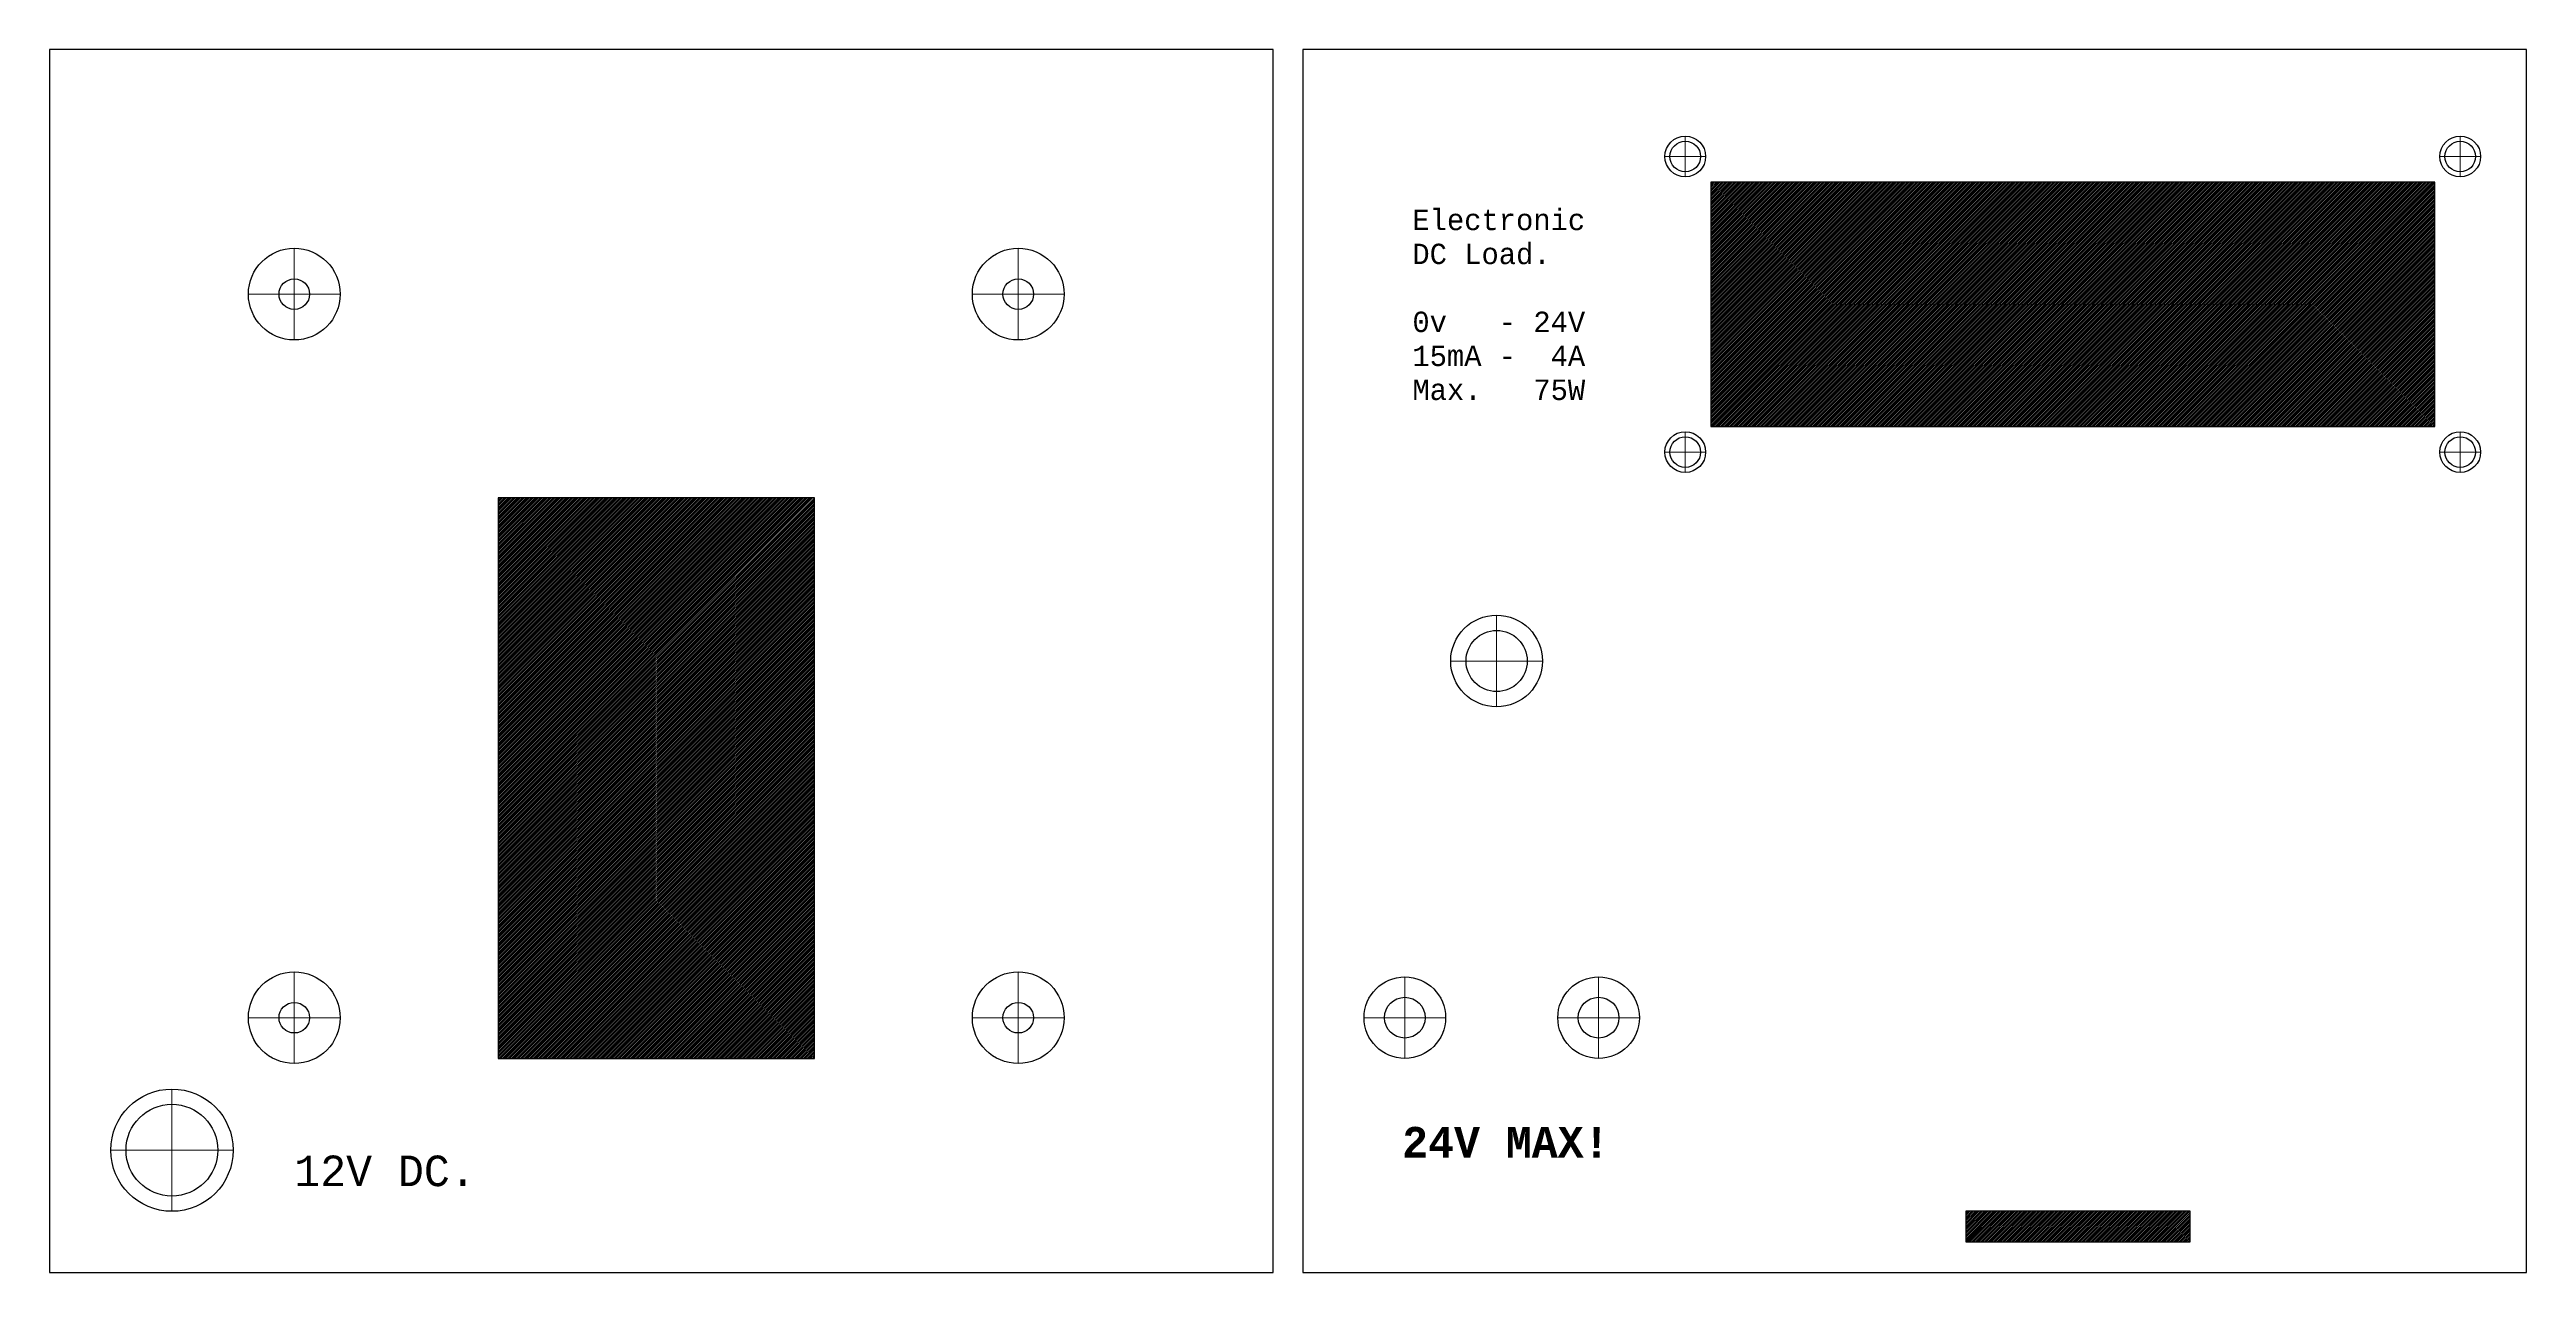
# Model space of a CAD drawing. Header units: millimetres. Extents: x 34 to 277, y 28 to 148.
import ezdxf

# ---------------------------------------------------------------- set-up
doc = ezdxf.new("R2010")
doc.units = ezdxf.units.MM
doc.linetypes.add('ACAD_ISO10W100', pattern=[18, 12, -2.95, 0.1, -2.95])
doc.layers.get('0').update_dxf_attribs({"lineweight": 25, "true_color": 0x000000})
doc.layers.add('aux', color=1, linetype='ACAD_ISO10W100', lineweight=13, true_color=0xff0000)
doc.styles.add('textstyle0', font='')
doc.styles.add('textstyle1', font='')
doc.styles.add('textstyle2', font='')
doc.styles.get('textstyle0').set_extended_font_data('Liberation Mono')
doc.styles.get('textstyle1').set_extended_font_data('Liberation Mono')
doc.styles.get('textstyle2').set_extended_font_data('Liberation Mono')
pattern_1 = [(45, (0, 0), (-0.08838835, 0.08838835), [])]

msp = doc.modelspace()

# ---------------------------------------------------------------- hatches: boundary and pattern name
at = {"layer": 'aux'}
h = msp.add_hatch(dxfattribs=at)
h.set_pattern_fill('ANSI31', color=256, style=0)
h.set_pattern_definition(pattern_1)
h.paths.add_polyline_path([(196.91, 110.53), (267.91, 110.53), (267.91, 134.53), (196.91, 134.53)])
h = msp.add_hatch(dxfattribs=at)
h.set_pattern_fill('ANSI31', color=256, style=0)
h.set_pattern_definition(pattern_1)
h.paths.add_polyline_path([(78, 48.53), (109, 48.53), (109, 103.53), (78, 103.53)])
h = msp.add_hatch(dxfattribs=at)
h.set_pattern_fill('ANSI31', color=256, style=0)
h.set_pattern_definition(pattern_1)
h.paths.add_polyline_path([(221.91, 30.53), (243.91, 30.53), (243.91, 33.53), (221.91, 33.53)])

# ---------------------------------------------------------------- linework, layer by layer
for p, q in [((154, 147.53), (34, 147.53)), ((34, 147.53), (34, 27.53)), ((154, 27.53), (154, 147.53)), ((276.91, 147.53), (156.91, 147.53)), ((156.91, 147.53), (156.91, 27.53)), ((276.91, 27.53), (276.91, 147.53)), ((267.91, 134.53), (196.91, 134.53)), ((196.91, 134.53), (196.91, 110.53)), ((267.91, 110.53), (267.91, 134.53)), ((196.91, 110.53), (267.91, 110.53)), ((109, 103.53), (78, 103.53)), ((78, 103.53), (78, 48.53)), ((109, 48.53), (109, 103.53)), ((78, 48.53), (109, 48.53)), ((243.91, 33.53), (221.91, 33.53)), ((221.91, 33.53), (221.91, 30.53)), ((243.91, 30.53), (243.91, 33.53)), ((221.91, 30.53), (243.91, 30.53)), ((34, 27.53), (154, 27.53)), ((34, 27.53), (34, 27.53)), ((156.91, 27.53), (276.91, 27.53)), ((156.91, 27.53), (156.91, 27.53))]:
    msp.add_line(p, q)
for centre, radius in [((194.41, 137.03), 2), ((194.41, 137.03), 1.5), ((270.41, 137.03), 2), ((270.41, 137.03), 1.5), ((58, 123.53), 4.5), ((129, 123.53), 4.5), ((58, 123.53), 1.5), ((129, 123.53), 1.5), ((194.41, 108.03), 2), ((194.41, 108.03), 1.5), ((270.41, 108.03), 2), ((270.41, 108.03), 1.5), ((175.91, 87.53), 4.5), ((175.91, 87.53), 3), ((58, 52.53), 4.5), ((129, 52.53), 4.5), ((166.91, 52.53), 4), ((185.91, 52.53), 4), ((58, 52.53), 1.5), ((129, 52.53), 1.5), ((166.91, 52.53), 2), ((185.91, 52.53), 2), ((46, 39.53), 6), ((46, 39.53), 4.5)]:
    msp.add_circle(centre, radius)
for p, q in [((194.41, 135.03), (194.41, 139.03)), ((270.41, 135.03), (270.41, 139.03)), ((192.41, 137.03), (196.41, 137.03)), ((268.41, 137.03), (272.41, 137.03)), ((58, 119.03), (58, 128.03)), ((129, 119.03), (129, 128.03)), ((53.5, 123.53), (62.5, 123.53)), ((124.5, 123.53), (133.5, 123.53)), ((194.41, 106.03), (194.41, 110.03)), ((270.41, 106.03), (270.41, 110.03)), ((192.41, 108.03), (196.41, 108.03)), ((268.41, 108.03), (272.41, 108.03)), ((175.91, 83.03), (175.91, 92.03)), ((171.41, 87.53), (180.41, 87.53)), ((58, 48.03), (58, 57.03)), ((129, 48.03), (129, 57.03)), ((166.91, 48.53), (166.91, 56.53)), ((185.91, 48.53), (185.91, 56.53)), ((53.5, 52.53), (62.5, 52.53)), ((124.5, 52.53), (133.5, 52.53)), ((162.91, 52.53), (170.91, 52.53)), ((181.91, 52.53), (189.91, 52.53)), ((46, 33.53), (46, 45.53)), ((40, 39.53), (52, 39.53))]:
    msp.add_line(p, q, dxfattribs=at)

# ---------------------------------------------------------------- texts
at = {"char_height": 1, "attachment_point": 1}
for s, insert, style in [('\\H2;Electronic\\PDC Load.\\P\\P0v   - 24V\\P15mA -  4A\\PMax.   75W', (167.65, 131.81), 'textstyle1'), ('\\fLiberation Mono|b1|i0|c0|p0;\\C1;\\H3;24V MAX!', (166.65, 41.81), 'textstyle2'), ('\\H3;12V DC.', (58, 39), 'textstyle0')]:
    msp.add_mtext(s, dxfattribs=dict(at, insert=insert, style=style))

doc.saveas('drawing.dxf')
